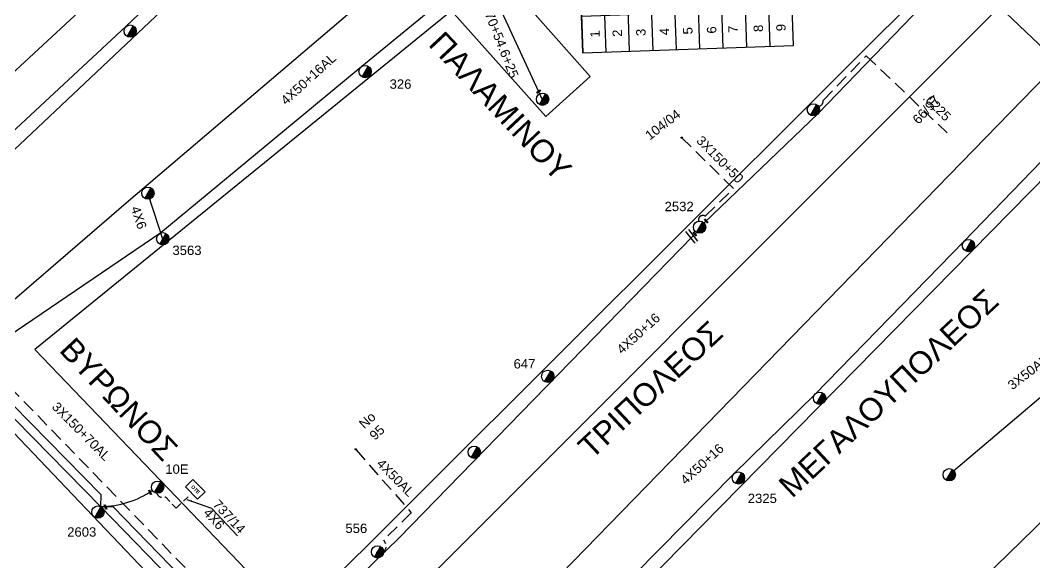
# Model space of a CAD drawing. Header units: millimetres. Extents: x 1421 to 13344, y 800 to 1949.
# Drawn here: x 11829 to 12023.7, y 1420.6 to 1524.7 of the extents above; entities that cross this region are included whole.
import ezdxf
from ezdxf.enums import TextEntityAlignment as Align

# ---------------------------------------------------------------- set-up
doc = ezdxf.new("R2010")
doc.units = ezdxf.units.MM
doc.linetypes.add('DASHED', pattern=[19.05, 12.7, -6.35])
for name, color, linetype in [('Pillar OTE', 7, 'Continuous'), ('Άγνωστα', 7, 'Continuous'), ('Ασφαλειοκιβώτια Χ.Τ 9 αναχωρήσεων', 7, 'Continuous'), ('Γυμνά εναέρια ΧΤ και ΦΟΠ (3Φ)   4x50+16AL', 7, 'Continuous'), ('Επιγραφές - Σχήματα', 7, 'Continuous'), ('Καλώδια ΧΤ   3x150+50CU', 7, 'DASHED'), ('Καλώδια ΧΤ   3x150+70AL', 7, 'DASHED'), ('Καλώδια ΧΤ   3x150AL+50CU', 7, 'DASHED'), ('Μηχανική τομή', 7, 'Continuous'), ('Στύλος ΦΜ', 7, 'Continuous'), ('Στύλος ΦΜ @ 1', 7, 'Continuous'), ('Συνδέσεις', 7, 'Continuous'), ('Συνεστραμμένα ΧΤ   3x70+54.6+25 AL', 7, 'SYN_LINE'), ('Τομή', 7, 'Continuous'), ('Υπόβαθρο ΔΕΗ', 7, 'Continuous'), ('Υπόγεια καλώδια Παροχών ΧΤ   .0225', 7, 'DASHED'), ('Υπόγεια καλώδια Παροχών ΧΤ   4x50AL', 7, 'DASHED'), ('Υπόγεια καλώδια Παροχών ΧΤ   4x6', 7, 'DASHED')]:
    doc.layers.add(name, color=color, linetype=linetype)
doc.styles.add('arial', font='ARIAL.TTF')
doc.styles.get("Standard").update_dxf_attribs({"font": 'ARIAL.TTF'})
doc.linetypes.add('SYN_LINE', pattern='A,0.5,-0.0001,["/\\/\\/\\/",Standard,S=0.1,R=0,X=0,Y=-0.05],-0.25', length=0.7501)
doc.dimstyles.new('ISO-25', dxfattribs={"dimtxt": 2.5, "dimasz": 2.5, "dimexe": 1.25, "dimexo": 0.625, "dimtad": 1, "dimtxsty": 'Standard', "dimcen": 2.5, "dimadec": 0, "dimazin": 0, "dimtfac": 1, "dimtmove": 0, "dimatfit": 3, "dimfxl": 1, "dimarcsym": 0})

# ---------------------------------------------------------------- blocks, each defined once
blk = doc.blocks.new('ΥΠΑΡΧΩΝ ΤΣΙΜΕΝΤΕΝΙΟΣ ΣΤΥΛΟΣ')
at = {"layer": 'Στύλος ΦΜ'}
blk.add_hatch(color=7, dxfattribs=at).paths.add_polyline_path([(-1.29, -2.28, 0.574793), (2.62, 0, 0.268822), (1.3, 2.27)])
at = {"layer": 'Στύλος ΦΜ', "color": 7}
blk.add_line((-1.29, -2.28), (1.3, 2.27), dxfattribs=at)
blk.add_circle((0, 0), 2.62, dxfattribs=at)
at = {"layer": 'Στύλος ΦΜ', "flags": 4}
for tag, p in [('ΑΡΙΘΜΟΣ', (-4.68, 8.05)), ('ΤΥΠΟΣ', (-4.91, 3.03))]:
    blk.add_attdef(tag, p, '', height=4, dxfattribs=at)
blk = doc.blocks.new('ΑΣΦΑΛΕΙΟΚΙΒΩΤΙΟ ΥΠΟΣΤΑΘΜΟΥ 9 ΑΝΑΧΩΡΗΣΕΩΝ')
at = {"layer": 'Ασφαλειοκιβώτια Χ.Τ 9 αναχωρήσεων', "ltscale": 40}
for p, q in [((-23.8, 40.36), (24.02, 40.36)), ((-9.72, 40.36), (-9.72, -40.64)), ((9.94, 40.36), (9.94, -40.64)), ((-23.8, 31.36), (24.02, 31.36)), ((-23.8, 22.36), (24.02, 22.36)), ((-23.8, 13.36), (24.02, 13.36)), ((-23.8, 4.36), (24.02, 4.36)), ((-23.8, -4.64), (24.02, -4.64)), ((-23.8, -13.64), (24.02, -13.64)), ((-23.8, -22.64), (24.02, -22.64)), ((-23.8, -31.64), (24.02, -31.64))]:
    blk.add_line(p, q, dxfattribs=at)
at = {"layer": 'Ασφαλειοκιβώτια Χ.Τ 9 αναχωρήσεων'}
blk.add_lwpolyline([(-23.8, -40.64), (24.02, -40.64), (24.02, 40.36), (-23.8, 40.36)], close=True, dxfattribs=at)
for s, p in [('1', (-18.12, 33.62)), ('2', (-18.12, 25.05)), ('3', (-18.12, 15.98)), ('4', (-18.12, 6.96)), ('5', (-18.12, -2.05)), ('6', (-18.12, -11.19)), ('7', (-18.12, -19.43)), ('8', (-18.12, -29.12)), ('9', (-18.12, -37.81))]:
    blk.add_text(s, height=3.6, dxfattribs=at).set_placement(p)
at = {"layer": 'Ασφαλειοκιβώτια Χ.Τ 9 αναχωρήσεων', "ltscale": 40}
for tag, height, p in [('ΟΝΟΜΑ', 5, (-0.16, 44.31)), ('ΚΕΙΜΕΝΟ 1', 2, (17.06, 35.59)), ('ΚΕΙΜΕΝΟ 2', 2, (17.06, 26.88)), ('ΚΕΙΜΕΝΟ 3', 2, (17.06, 17.69)), ('ΚΕΙΜΕΝΟ 4', 2, (17.06, 8.71)), ('ΚΕΙΜΕΝΟ 5', 2, (17.06, -0.13)), ('ΚΕΙΜΕΝΟ 6', 2, (17.06, -9.05)), ('ΚΕΙΜΕΝΟ 7', 2, (17.06, -18.13)), ('ΚΕΙΜΕΝΟ 8', 2, (17.06, -26.85)), ('ΚΕΙΜΕΝΟ 9', 2, (17.06, -35.99)), ('ΣΧ', 2, (-0.1, -42.64))]:
    blk.add_attdef(tag, text='', height=height, dxfattribs=at).set_placement(p, align=Align.MIDDLE_CENTER)
blk = doc.blocks.new('_ΣΥΝΔΕΣΗ')
at = {"layer": 'Συνδέσεις', "linetype": 'SYN_LINE', "ltscale": 40}
blk.add_hatch(color=256, dxfattribs=at).paths.add_polyline_path([(0.5, -0.01, 1), (-0.5, -0.01, 1)])
at = {"layer": 'Συνδέσεις'}
blk.add_circle((0, -0.01), 0.5, dxfattribs=at)
blk = doc.blocks.new('ΜΗΧΑΝΙΚΗ ΤΟΜΗ')
at = {"layer": 'Μηχανική τομή', "ltscale": 40}
for p, q in [((-1.89, 0.78), (1.89, 0.78)), ((1.89, 0), (-1.89, 0))]:
    blk.add_line(p, q, dxfattribs=at)
blk = doc.blocks.new('ΤΟΜΗ')
at = {"layer": 'Τομή', "ltscale": 40}
for p, q in [((-5.68, 0), (5.68, 0)), ((5.68, -2.33), (-5.68, -2.33))]:
    blk.add_line(p, q, dxfattribs=at)
blk = doc.blocks.new('PILLAR ΟΤΕ')
at = {"layer": 'Pillar OTE', "ltscale": 40}
blk.add_lwpolyline([(-3.31, 2.02), (3.39, 2.02), (3.39, -1.99), (-3.31, -1.99)], close=True, dxfattribs=at)
at = {"layer": 'Pillar OTE', "insert": (-1.81, 0.71), "char_height": 1.3575, "width": 109.961, "attachment_point": 1}
blk.add_mtext('{\\fArial|b1|i0|c161|p34;OTE}', dxfattribs=at)

msp = doc.modelspace()

# ---------------------------------------------------------------- linework, layer by layer
at = {"layer": 'Άγνωστα', "color": 6, "linetype": 'SYN_LINE', "ltscale": 0.1}
msp.add_lwpolyline([(11856.59207, 1482.14085), (11853.53921, 1491.51944)], dxfattribs=at)
at = {"layer": 'Άγνωστα', "color": 6, "linetype": 'Continuous', "ltscale": 0.2}
msp.add_lwpolyline([(12073.71083, 1486.65554), (12062.31016, 1485.45326), (12037.78412, 1463.27979), (12007.32808, 1437.48259)], dxfattribs=at)
at = {"layer": 'Γυμνά εναέρια ΧΤ και ΦΟΠ (3Φ)   4x50+16AL', "color": 6, "linetype": 'Continuous', "ltscale": 0.2}
msp.add_lwpolyline([(11968.39783, 1577.4214), (11939.62225, 1553.42857), (11917.16238, 1534.40221), (11894.5624, 1515.85423), (11856.02515, 1483.88246), (11818.40558, 1458.3827)], dxfattribs=at)
at = {"layer": 'Γυμνά εναέρια ΧΤ και ΦΟΠ (3Φ)   4x50+16AL', "color": 1, "linetype": 'Continuous', "ltscale": 0.2}
msp.add_lwpolyline([(12023.3601, 1535.43047), (12005.67588, 1531.26958), (11982.16324, 1506.79267), (11960.26399, 1485.8095)], dxfattribs=at)
at = {"layer": 'Γυμνά εναέρια ΧΤ και ΦΟΠ (3Φ)   4x50+16AL', "color": 151, "linetype": 'Continuous', "ltscale": 0.2}
msp.add_lwpolyline([(12043.42155, 1516.70675), (12010.16613, 1482.30451), (11981.50088, 1452.88694), (11965.97193, 1437.6319), (11937.34233, 1408.57068), (11923.18731, 1393.53676)], dxfattribs=at)
at = {"layer": 'Γυμνά εναέρια ΧΤ και ΦΟΠ (3Φ)   4x50+16AL', "color": 30, "linetype": 'Continuous'}
msp.add_lwpolyline([(11874.74082, 1399.03076), (11901.7191, 1425.38058), (11960.40036, 1485.63527)], dxfattribs=at)
at = {"layer": 'Καλώδια ΧΤ   3x150+50CU', "color": 151, "linetype": 'DASHED', "ltscale": 0.2}
msp.add_lwpolyline([(11890.39965, 1384.33974, 0.280308914), (11891.45686, 1387.95866), (11880.58031, 1401.2076, 0.3929797), (11876.59668, 1403.2405), (11822.14275, 1459.36884, 0.255416006), (11817.62178, 1460.96145), (11784.65182, 1494.71043, 0.205927836), (11782.80267, 1495.03762)], format="xyb", dxfattribs=at)
at = {"layer": 'Καλώδια ΧΤ   3x150AL+50CU', "color": 1, "linetype": 'DASHED', "ltscale": 0.2}
msp.add_lwpolyline([(11959.23901, 1486.15943, -0.727228659), (11960.49074, 1487.09404), (11960.49074, 1487.09404), (11965.89318, 1492.4091), (11955.98861, 1502.17402)], format="xyb", dxfattribs=at)
at = {"layer": 'Συνεστραμμένα ΧΤ   3x70+54.6+25 AL', "color": 85, "linetype": 'SYN_LINE', "ltscale": 20}
msp.add_lwpolyline([(11950.06464, 1610.10151), (11923.62466, 1586.98528), (11898.01408, 1569.39088), (11876.30649, 1549.22335), (11849.30699, 1523.49141), (11819.95515, 1496.28168)], dxfattribs=at)
at = {"layer": 'Συνεστραμμένα ΧΤ   3x70+54.6+25 AL', "color": 6, "linetype": 'SYN_LINE', "ltscale": 20}
msp.add_lwpolyline([(11929.30189, 1509.31076), (11917.57655, 1534.83063)], dxfattribs=at)
at = {"layer": 'Συνεστραμμένα ΧΤ   3x70+54.6+25 AL', "color": 1, "ltscale": 20}
msp.add_lwpolyline([(11886.24366, 1386.28066), (11875.31476, 1399.59337), (11844.51582, 1431.33935), (11818.21299, 1458.07814), (11797.89925, 1478.87186), (11782.4638, 1494.15196)], dxfattribs=at)
at = {"layer": 'Συνεστραμμένα ΧΤ   3x70+54.6+25 AL', "color": 85, "ltscale": 20}
msp.add_lwpolyline([(11887.65818, 1386.67862), (11887.39414, 1387.47174), (11877.55023, 1399.4628), (11875.27086, 1399.55034), (11875.36316, 1401.95349), (11846.87162, 1431.32112), (11844.51582, 1431.33935), (11844.53334, 1433.60383), (11820.75796, 1457.77329), (11818.40558, 1458.3827)], dxfattribs=at)
at = {"layer": 'Συνεστραμμένα ΧΤ   3x70+54.6+25 AL', "linetype": 'SYN_LINE', "ltscale": 8}
msp.add_arc((11844.17011, 1449.69629), 18.36019, 271.0789207, 303.8968349, dxfattribs=at)
at = {"layer": 'Υπόβαθρο ΔΕΗ'}
for points in [[(11774.71724, 1519.95876), (11903.13906, 1639.76046), (11937.81644, 1605.88201), (11899.28203, 1582.07178), (11865.51318, 1549.82811), (11802.85424, 1491.6985), (11774.71724, 1519.95876)], [(11810.85325, 1483.85074), (11867.39722, 1537.21582), (11905.24241, 1572.83778), (11946.12283, 1597.36294), (11959.99508, 1583.87758), (11849.79614, 1490.01801), (11825.05182, 1468.70587), (11810.80308, 1483.80338)], [(11890.26645, 1400.45311), (11902.60627, 1387.35053), (12028.28348, 1516.52573), (12016.98214, 1527.30169), (11890.26645, 1400.45311)], [(11911.56107, 1378.49492), (11941.57969, 1347.1894), (12031.15437, 1434.47362), (12076.19347, 1468.39879), (12037.60899, 1506.84639), (11911.56107, 1378.49492)], [(11784.34876, 1368.72958), (11802.06405, 1403.23221), (11825.09166, 1448.25628), (11892.3948, 1377.61302), (11830.75281, 1315.14138), (11784.34876, 1368.72958)], [(11865.71308, 1431.08492), (11870.72735, 1425.75353)]]:
    msp.add_lwpolyline(points, dxfattribs=at)
msp.add_lwpolyline([(11929.88035, 1506.27053), (11911.81605, 1526.49947), (11831.86075, 1461.49134), (11881.49101, 1409.77098), (12008.13666, 1536.1648), (11968.16602, 1575.77941), (11920.78643, 1533.79289), (11938.42237, 1513.89849)], close=True, dxfattribs=at)
at = {"layer": 'Υπόγεια καλώδια Παροχών ΧΤ   .0225', "color": 1, "ltscale": 0.2}
msp.add_lwpolyline([(11982.22174, 1508.16455, 0.390640113), (11983.12616, 1509.31199), (11983.12616, 1509.31199), (11983.12616, 1509.31199), (11991.39523, 1517.90493), (12006.915, 1503.07434)], format="xyb", dxfattribs=at)
at = {"layer": 'Υπόγεια καλώδια Παροχών ΧΤ   4x50AL', "color": 30, "ltscale": 0.2}
msp.add_lwpolyline([(11893.48607, 1442.24864), (11904.06906, 1430.17613), (11898.75393, 1424.9457), (11899.09581, 1424.2987, -0.765357163), (11897.3166, 1422.63988, -0.948527797)], format="xyb", dxfattribs=at)
at = {"layer": 'Υπόγεια καλώδια Παροχών ΧΤ   4x6', "linetype": 'DASHED', "ltscale": 0.1}
msp.add_lwpolyline([(11855.24547, 1433.92279, 0.457079153), (11856.87972, 1433.22488), (11858.95685, 1431.06027), (11861.70082, 1433.69335)], format="xyb", dxfattribs=at)

# ---------------------------------------------------------------- block references
at = {"layer": 'Pillar OTE', "xscale": 0.5, "yscale": 0.5, "zscale": 0.5, "rotation": 314.2797604568485}
msp.add_blockref('PILLAR ΟΤΕ', (11862.60037, 1434.67748), dxfattribs=at)
at = {"layer": 'Ασφαλειοκιβώτια Χ.Τ 9 αναχωρήσεων', "xscale": 0.4999999999999996, "yscale": 0.4999999999999996, "zscale": 0.4999999999999996, "rotation": 91.97262806557677}
msp.add_blockref('ΑΣΦΑΛΕΙΟΚΙΒΩΤΙΟ ΥΠΟΣΤΑΘΜΟΥ 9 ΑΝΑΧΩΡΗΣΕΩΝ', (11956.72835, 1531.04464), dxfattribs=at)
at = {"layer": 'Μηχανική τομή'}
for p, xscale, yscale, zscale, rotation in [((11928.57152, 1510.93902), 0.2499999999999681, 0.2499999999999681, 0.2499999999999681, 36.11407878704492), ((11960.57272, 1486.11354), 0.2500000000001928, 0.2500000000001928, 0.2500000000001928, 312.6268794242704), ((11958.41925, 1483.61624), 0.2500000000001928, 0.2500000000001928, 0.2500000000001928, 312.6268794242704), ((11853.84636, 1434.06362), 0.2500000000001928, 0.2500000000001928, 0.2500000000001928, 290.1800857118995), ((11845.30949, 1431.23738), 0.2500000000001928, 0.2500000000001928, 0.2500000000001928, 290.1800857118995)]:
    msp.add_blockref('ΜΗΧΑΝΙΚΗ ΤΟΜΗ', p, dxfattribs=dict(at, xscale=xscale, yscale=yscale, zscale=zscale, rotation=rotation))
at = {"layer": 'Στύλος ΦΜ @ 1', "ltscale": 40, "xscale": 0.4499999999998181, "yscale": 0.4499999999998181, "zscale": 0.4499999999998181}
for p in [(11850.12895, 1522.64789), (11929.26556, 1509.55508), (11981.2364, 1507.51937), (11853.53921, 1491.51944), (12010.99473, 1481.46751), (11982.42937, 1452.16234), (11916.15245, 1441.78691), (12007.32582, 1437.48388)]:
    msp.add_blockref('ΥΠΑΡΧΩΝ ΤΣΙΜΕΝΤΕΝΙΟΣ ΣΤΥΛΟΣ', p, dxfattribs=at)
at = {"layer": 'Στύλος ΦΜ @ 1', "ltscale": 40}
ref = msp.add_blockref('ΥΠΑΡΧΩΝ ΤΣΙΜΕΝΤΕΝΙΟΣ ΣΤΥΛΟΣ', (11895.19773, 1514.86252), dxfattribs=dict(at, xscale=0.4499999999998181, yscale=0.4499999999998181, zscale=0.4499999999998181))
ref.add_attrib('ΤΥΠΟΣ', '326', (11899.90927, 1511.56265), dxfattribs={"layer": 'Στύλος ΦΜ', "height": 1.8, "flags": 4})
ref = msp.add_blockref('ΥΠΑΡΧΩΝ ΤΣΙΜΕΝΤΕΝΙΟΣ ΣΤΥΛΟΣ', (11959.41358, 1484.99467), dxfattribs=dict(at, xscale=0.4499999999998181, yscale=0.4499999999998181, zscale=0.4499999999998181))
ref.add_attrib('ΤΥΠΟΣ', '2532', (11952.68148, 1488.06534), dxfattribs={"layer": 'Στύλος ΦΜ', "height": 1.8, "flags": 4})
ref = msp.add_blockref('ΥΠΑΡΧΩΝ ΤΣΙΜΕΝΤΕΝΙΟΣ ΣΤΥΛΟΣ', (11856.3897, 1482.76253), dxfattribs=dict(at, xscale=0.4499999999998181, yscale=0.4499999999998181, zscale=0.4499999999998181))
ref.add_attrib('ΤΥΠΟΣ', '3563', (11858.23496, 1479.65035), dxfattribs={"layer": 'Στύλος ΦΜ', "height": 1.8, "flags": 4})
ref = msp.add_blockref('ΥΠΑΡΧΩΝ ΤΣΙΜΕΝΤΕΝΙΟΣ ΣΤΥΛΟΣ', (11930.24866, 1456.36192), dxfattribs=dict(at, xscale=0.4499999999998181, yscale=0.4499999999998181, zscale=0.4499999999998181))
ref.add_attrib('ΤΥΠΟΣ', '647', (11923.70473, 1457.87001), dxfattribs={"layer": 'Στύλος ΦΜ', "height": 1.8, "flags": 4})
ref = msp.add_blockref('ΥΠΑΡΧΩΝ ΤΣΙΜΕΝΤΕΝΙΟΣ ΣΤΥΛΟΣ', (11855.40245, 1435.09005), dxfattribs=dict(at, xscale=0.4499999999998181, yscale=0.4499999999998181, zscale=0.4499999999998181))
ref.add_attrib('ΤΥΠΟΣ', '10Ε', (11856.86158, 1437.64431), dxfattribs={"layer": 'Στύλος ΦΜ', "height": 1.8, "flags": 4})
ref = msp.add_blockref('ΥΠΑΡΧΩΝ ΤΣΙΜΕΝΤΕΝΙΟΣ ΣΤΥΛΟΣ', (11966.84935, 1436.84622), dxfattribs=dict(at, xscale=0.4499999999998181, yscale=0.4499999999998181, zscale=0.4499999999998181))
ref.add_attrib('ΤΥΠΟΣ', '2325', (11968.64432, 1432.03791), dxfattribs={"layer": 'Στύλος ΦΜ', "height": 1.8, "flags": 4})
ref = msp.add_blockref('ΥΠΑΡΧΩΝ ΤΣΙΜΕΝΤΕΝΙΟΣ ΣΤΥΛΟΣ', (11843.93026, 1430.31746), dxfattribs=dict(at, xscale=0.4499999999998181, yscale=0.4499999999998181, zscale=0.4499999999998181))
ref.add_attrib('ΤΥΠΟΣ', '2603', (11838.03836, 1425.58622), dxfattribs={"layer": 'Στύλος ΦΜ', "height": 1.8, "flags": 4})
ref = msp.add_blockref('ΥΠΑΡΧΩΝ ΤΣΙΜΕΝΤΕΝΙΟΣ ΣΤΥΛΟΣ', (11897.59478, 1422.6594), dxfattribs=dict(at, xscale=0.4499999999998181, yscale=0.4499999999998181, zscale=0.4499999999998181))
ref.add_attrib('ΤΥΠΟΣ', '556', (11891.43001, 1426.29067), dxfattribs={"layer": 'Στύλος ΦΜ', "height": 1.8, "flags": 4})
at = {"layer": 'Συνδέσεις', "xscale": 0.25, "yscale": 0.25, "zscale": 0.25}
for p in [(11955.98352, 1502.17898), (11893.41563, 1442.35424)]:
    msp.add_blockref('_ΣΥΝΔΕΣΗ', p, dxfattribs=at)
at = {"layer": 'Τομή', "xscale": 0.2499999999999669, "yscale": 0.2499999999999669, "zscale": 0.2499999999999669, "rotation": 308.1680509152084}
msp.add_blockref('ΤΟΜΗ', (11958.12649, 1483.40565), dxfattribs=at)

# ---------------------------------------------------------------- texts
at = {"ltscale": 40, "char_height": 4, "width": 67.4273804, "attachment_point": 1, "style": 'arial'}
for s, insert, rotation in [('{\\H1.083x;ΠAΛAMINOY}', (11910.33355, 1522.94177), 313.1680862), ('{\\H1.083x;MEΓAΛOYΠOΛEOΣ}', (11974.16808, 1435.99141), 43.1680862), ('{\\H1.083x;TPIΠOΛEOΣ}', (11935.69349, 1443.42041), 43.1680862), ('{\\H1.083x;BYPΩNOΣ}', (11839.47594, 1464.2087), 313.1680862)]:
    msp.add_mtext(s, dxfattribs=dict(at, insert=insert, rotation=rotation))
at = {"layer": 'Άγνωστα', "color": 7, "char_height": 1.8, "attachment_point": 1}
for s, insert, rotation in [('3X70+54.6+25', (11918.69771, 1529.42375), 291.4766372), ('66/97', (12000.1023, 1505.83477), 47.5067112), ('104/04', (11948.74862, 1503.03519), 37.7290163), ('3X150+50', (11959.91513, 1502.72476), 314.6575577), ('4X50+16', (11943.29197, 1461.84668), 42.2541313), ('3X50AL+16', (12018.32128, 1455.08868), 37.6711153), ('4X50+16', (11955.51155, 1436.77655), 42.2541313), ('737/14', (11867.17518, 1432.86852), 312.9164979), ('4Χ6', (11865.35546, 1431.24887), 312.9164979)]:
    msp.add_mtext_dynamic_manual_height_columns(s, width=1.8, gutter_width=12.5, heights=[0.04535], dxfattribs=dict(at, insert=insert, rotation=rotation))
at = {"layer": 'Άγνωστα', "color": 7}
note = msp.add_mtext_dynamic_manual_height_columns('No ', width=1.8, gutter_width=1.83058, heights=[0.04535, 0], dxfattribs=dict(at, insert=(11891.15303, 1445.07162), char_height=1.8, attachment_point=1, rotation=42.3795811))
for column, words in zip(note.columns.linked_columns, ['95']):
    column.text = words
at = {"layer": 'Γυμνά εναέρια ΧΤ και ΦΟΠ (3Φ)   4x50+16AL', "color": 7, "insert": (11878.82666, 1509.6654), "char_height": 1.8, "attachment_point": 1, "rotation": 42.2541313}
msp.add_mtext_dynamic_manual_height_columns('4X50+16AL', width=1.8, gutter_width=12.5, heights=[0.04535], dxfattribs=at)
at = {"layer": 'Καλώδια ΧΤ   3x150+70AL', "color": 7, "insert": (11836.25338, 1451.62442), "char_height": 1.8, "attachment_point": 1, "rotation": 314.761381}
msp.add_mtext_dynamic_manual_height_columns('3X150+70AL', width=1.8, gutter_width=12.5, heights=[0.04535], dxfattribs=at)
at = {"layer": 'Υπόγεια καλώδια Παροχών ΧΤ   .0225', "color": 7, "insert": (12003.40774, 1510.93677), "char_height": 1.8, "attachment_point": 1, "rotation": 314.6575577}
msp.add_mtext_dynamic_manual_height_columns('.0225', width=1.8, gutter_width=12.5, heights=[0.04535], dxfattribs=at)
at = {"layer": 'Υπόγεια καλώδια Παροχών ΧΤ   4x50AL', "color": 7, "insert": (11898.55715, 1440.71507), "char_height": 1.8, "attachment_point": 1, "rotation": 314.6575577}
msp.add_mtext_dynamic_manual_height_columns('4X50AL', width=1.8, gutter_width=12.5, heights=[0.04535], dxfattribs=at)
at = {"layer": 'Υπόγεια καλώδια Παροχών ΧΤ   4x6', "color": 7, "insert": (11851.93856, 1489.23934), "char_height": 1.8, "attachment_point": 1, "rotation": 288.4709337}
msp.add_mtext_dynamic_manual_height_columns('4X6', width=1.8, gutter_width=12.5, heights=[0.04535], dxfattribs=at)

# ---------------------------------------------------------------- leaders
at = {"layer": 'Επιγραφές - Σχήματα', "ltscale": 40}
msp.add_leader([(11861.00192, 1432.7054), (11865.71308, 1431.08492)], dimstyle='ISO-25', override={"dimasz": 1, "dimtad": 0}, dxfattribs=at)

doc.saveas('drawing.dxf')
